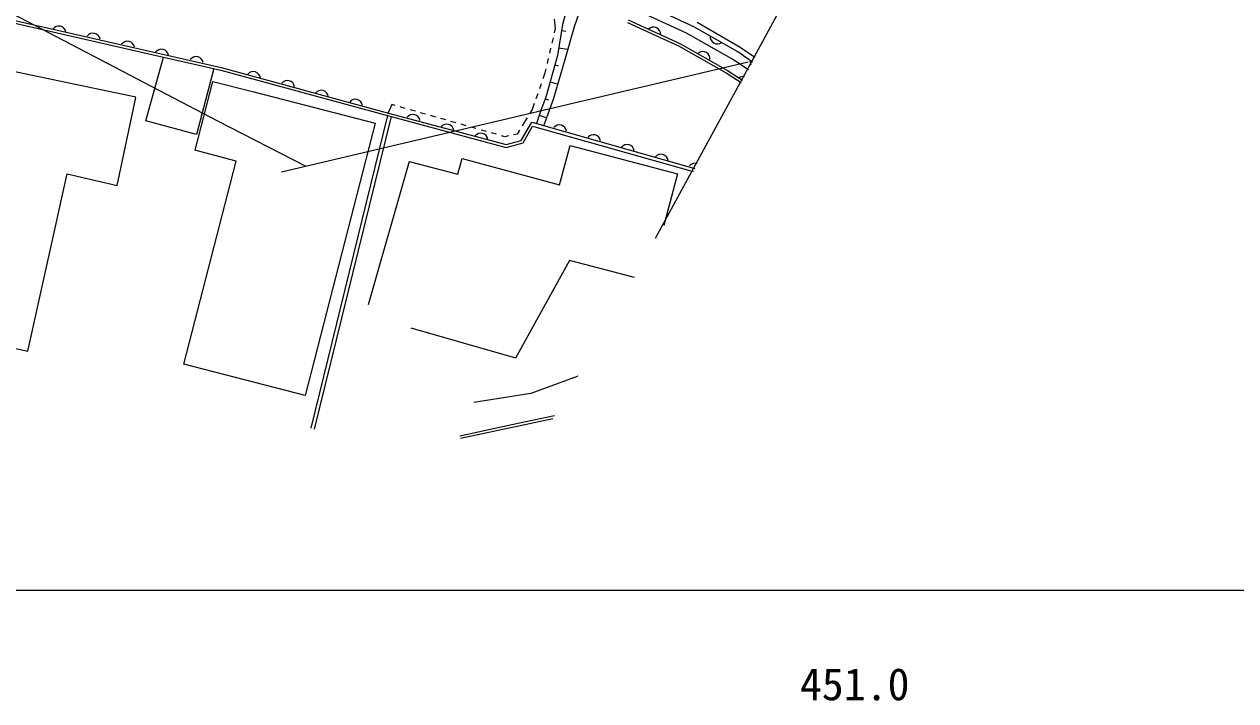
# Model space of a CAD drawing. Units: millimetres, scale not verified. Extents: x 40000 to 680000, y 20000 to 380000.
# Drawn here: x 471775 to 540671, y 198715 to 237200 of the extents above; entities that cross this region are included whole.
import ezdxf
from ezdxf.enums import TextEntityAlignment as Align

# ---------------------------------------------------------------- set-up
doc = ezdxf.new("R2010")
doc.units = ezdxf.units.MM
doc.header["$LTSCALE"] = 1000
for name, color, linetype, lineweight in [('M-BGD', 7, 'Continuous', 25), ('M-BMK-OTRS', 5, 'Continuous', 25), ('M-STR-HTXT', 7, 'Continuous', 13), ('M-TTL-BAND', 7, 'Continuous', 25)]:
    doc.layers.add(name, color=color, linetype=linetype, lineweight=lineweight)
doc.styles.add('ＭＳ ゴシック', font='')
doc.styles.get('ＭＳ ゴシック').set_extended_font_data('MS Gothic')

msp = doc.modelspace()

# ---------------------------------------------------------------- linework, layer by layer
at = {"layer": 'M-BGD'}
for p, q in [((468442, 238042), (482983, 234736)), ((468541, 237868), (479697, 235328)), ((502573, 237878), (502384, 237177)), ((503065, 237079), (503342, 237883)), ((506400, 238087), (509417, 236713)), ((509899, 237039), (507163, 238309)), ((501917, 237488), (501975, 236956)), ((502384, 237177), (502094, 235412)), ((502550, 235278), (503065, 237079)), ((506076, 237302), (509024, 235956)), ((506125, 237443), (509096, 236089)), ((512346, 235622), (509899, 237039)), ((512488, 235882), (510043, 237304)), ((501849, 236421), (501780, 236129)), ((501975, 236956), (501917, 236713)), ((502328, 236849), (502578, 236807)), ((509417, 236713), (512137, 235167)), ((501711, 235837), (501642, 235545)), ((502163, 235863), (502664, 235779)), ((509024, 235956), (511701, 234439)), ((509096, 236089), (511772, 234569)), ((513323, 235314), (512488, 235882)), ((478116, 233042), (468799, 235009)), ((478696, 231700), (479686, 235331)), ((479686, 235331), (481465, 234927)), ((502094, 235412), (501437, 233042)), ((501573, 235253), (501505, 234961)), ((501898, 232998), (502550, 235278)), ((512137, 235167), (512953, 234631)), ((513181, 235051), (512346, 235622)), ((481462, 234927), (482958, 234587)), ((482566, 234677), (481562, 230918)), ((482958, 234587), (492434, 232006)), ((482983, 234736), (492483, 232148)), ((501379, 234426), (501266, 234100)), ((501436, 234669), (501379, 234426)), ((501943, 234888), (502146, 234833)), ((511701, 234439), (512548, 233883)), ((511772, 234569), (512618, 234012)), ((481494, 230029), (482497, 233939)), ((482497, 233939), (484834, 233355)), ((501169, 233816), (501071, 233532)), ((501677, 233924), (502082, 233813)), ((477059, 228021), (478119, 233041)), ((484834, 233355), (491732, 231579)), ((500973, 233249), (500876, 232965)), ((501437, 233042), (501152, 232291)), ((501331, 231428), (501898, 232998)), ((501405, 232963), (501594, 232894)), ((492677, 232629), (492474, 232151)), ((492864, 232576), (492677, 232629)), ((493441, 232413), (493153, 232494)), ((494018, 232249), (493730, 232331)), ((500666, 232356), (500526, 232130)), ((500778, 232682), (500666, 232356)), ((501152, 232291), (500897, 231551)), ((481562, 230918), (478686, 231703)), ((491732, 231579), (487743, 216079)), ((492438, 232006), (488065, 214219)), ((492632, 231953), (488260, 214171)), ((492434, 232006), (499187, 230195)), ((492483, 232148), (499188, 230350)), ((494595, 232085), (494307, 232167)), ((495173, 231921), (494884, 232003)), ((495750, 231757), (495461, 231839)), ((496327, 231593), (496038, 231675)), ((496904, 231429), (496616, 231511)), ((500035, 230584), (500632, 231627)), ((500228, 231648), (500096, 231428)), ((500368, 231875), (500228, 231648)), ((500632, 231627), (509904, 228999)), ((501063, 232023), (501442, 231885)), ((497481, 231265), (497193, 231347)), ((498059, 231101), (497770, 231183)), ((498636, 230938), (498347, 231020)), ((499111, 230803), (498924, 230856)), ((499314, 230846), (499111, 230803)), ((499810, 230951), (499607, 230908)), ((499942, 231171), (499810, 230951)), ((500148, 230452), (500687, 231402)), ((500687, 231402), (509806, 228819)), ((499187, 230195), (500148, 230452)), ((499188, 230350), (500035, 230584)), ((502211, 228072), (502819, 230299)), ((502819, 230299), (508927, 228686)), ((483827, 229418), (481483, 230033)), ((496440, 228668), (496670, 229565)), ((496670, 229565), (502211, 228072)), ((480846, 217856), (483823, 229419)), ((493666, 229389), (491336, 221243)), ((493674, 229387), (496440, 228668)), ((471986, 218610), (474221, 228684)), ((474221, 228684), (477059, 228021)), ((508927, 228686), (508145, 225751)), ((502789, 223762), (499714, 218210)), ((506475, 222800), (502789, 223762)), ((465624, 219953), (471984, 218610)), ((499724, 218207), (493774, 219912)), ((487743, 216079), (480846, 217856)), ((503213, 217159), (500583, 216202)), ((503244, 217197), (503213, 217159)), ((500583, 216202), (497336, 215680)), ((499943, 214498), (496548, 213776)), ((499972, 214352), (496577, 213631)), ((501933, 214922), (499943, 214498)), ((501833, 214749), (499972, 214352))]:
    msp.add_line(p, q, dxfattribs=at)
for centre, start, end in [((473741, 236692), 9.80493, 144.56519), ((507563, 236627), 358.11377, 132.87402), ((475690, 236285), 9.80493, 144.56519), ((511190, 236488), 172.52307, 307.28333), ((477646, 235823), 9.80493, 144.56519), ((479579, 235369), 9.80493, 144.56519), ((510364, 235239), 352.99451, 127.75476), ((481551, 234954), 9.80493, 144.56519), ((513454, 235075), 168.31506, 207.27148), ((484800, 234100), 7.38782, 142.14807), ((486740, 233591), 7.38782, 142.14807), ((512650, 233817), 78.92615, 124.1123), ((488664, 233034), 7.38782, 142.14807), ((490603, 232525), 7.38782, 142.14807), ((493876, 231662), 7.59985, 142.36011), ((495800, 231106), 7.59985, 142.36011), ((497739, 230597), 7.59985, 142.36011), ((502211, 231066), 6.79688, 141.55713), ((504135, 230510), 6.79688, 141.55713), ((506058, 229953), 6.79688, 141.55713), ((507982, 229397), 6.79688, 141.55713), ((509922, 228887), 71.35291, 141.55713)]:
    msp.add_arc(centre, 406, start, end, dxfattribs=at)
at = {"layer": 'M-BMK-OTRS'}
msp.add_line((517182, 242508), (507660, 225015), dxfattribs=at)
at = {"layer": 'M-STR-HTXT'}
for p, q in [((464539, 241219), (482775, 231705)), ((486404, 228803), (512944, 235055)), ((482775, 231705), (487798, 229135))]:
    msp.add_line(p, q, dxfattribs=at)
at = {"layer": 'M-TTL-BAND'}
msp.add_line((40000, 205000), (579000, 205000), dxfattribs=at)

# ---------------------------------------------------------------- texts
at = {"layer": 'M-TTL-BAND', "style": 'ＭＳ ゴシック'}
msp.add_text('451.0', height=1833, dxfattribs=at).set_placement((519000, 198195), align=Align.BOTTOM_CENTER)

doc.saveas('drawing.dxf')
